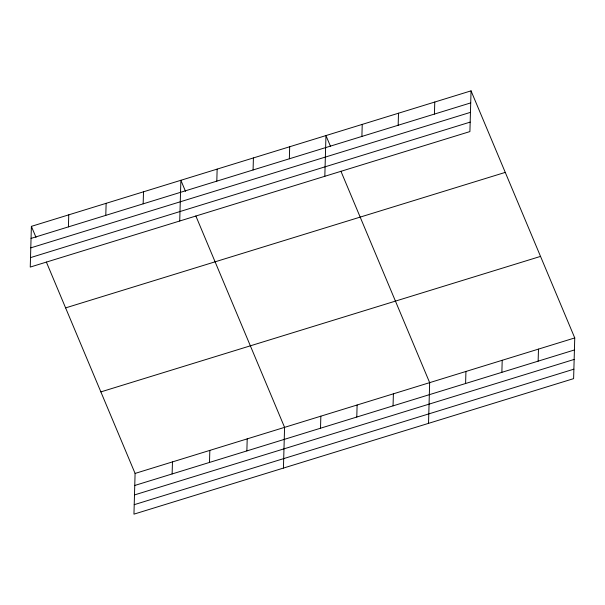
<?xml version="1.0" encoding="UTF-8"?>
<svg xmlns="http://www.w3.org/2000/svg" width="605" height="605" viewBox="0 0 605 605"><rect width="100%" height="100%" fill="white"/><g stroke="black" fill="none" stroke-linecap="round" stroke-linejoin="round"><path stroke-width="0.91" d="M31.384 226.361L30.25 267.07L469.911 131.572L471.045 90.856L31.384 226.361L36.02 237.402M68.425 226.875L68.758 214.843M105.792 215.357L106.132 203.325M46.358 262.033L135.089 473.428L133.955 514.144L573.616 378.639L574.75 337.93L471.045 90.856M143.166 203.847L143.498 191.808M172.13 473.949L172.463 461.91M179.73 220.999L180.872 180.29L185.508 191.331M216.809 181.145L217.142 169.113M209.496 462.432L209.837 450.392M253.079 169.967L253.412 157.928M246.87 450.914L247.203 438.875M289.349 158.79L289.689 146.75M283.435 468.073L284.577 427.357L195.846 215.962M324.825 176.282L325.959 135.573L330.595 146.614M320.514 428.219L320.847 416.18M361.896 136.435L362.229 124.396M356.784 417.042L357.116 405.002M398.166 125.25L398.498 113.218M393.053 405.864L393.394 393.825M434.435 114.073L434.776 102.033M428.529 423.356L429.663 382.647L340.933 171.245M465.6 383.502L465.933 371.462M501.87 372.325L502.203 360.285M538.14 361.147L538.48 349.108M31.052 238.393L470.713 102.895M30.787 247.861L470.448 112.356M30.515 257.609L470.176 122.104M65.612 307.892L505.266 172.395M100.869 391.896L540.53 256.399M135.089 473.428L574.75 337.93M134.756 485.467L574.417 349.97M134.492 494.928L574.153 359.43M134.219 504.683L573.88 369.179"/></g></svg>
